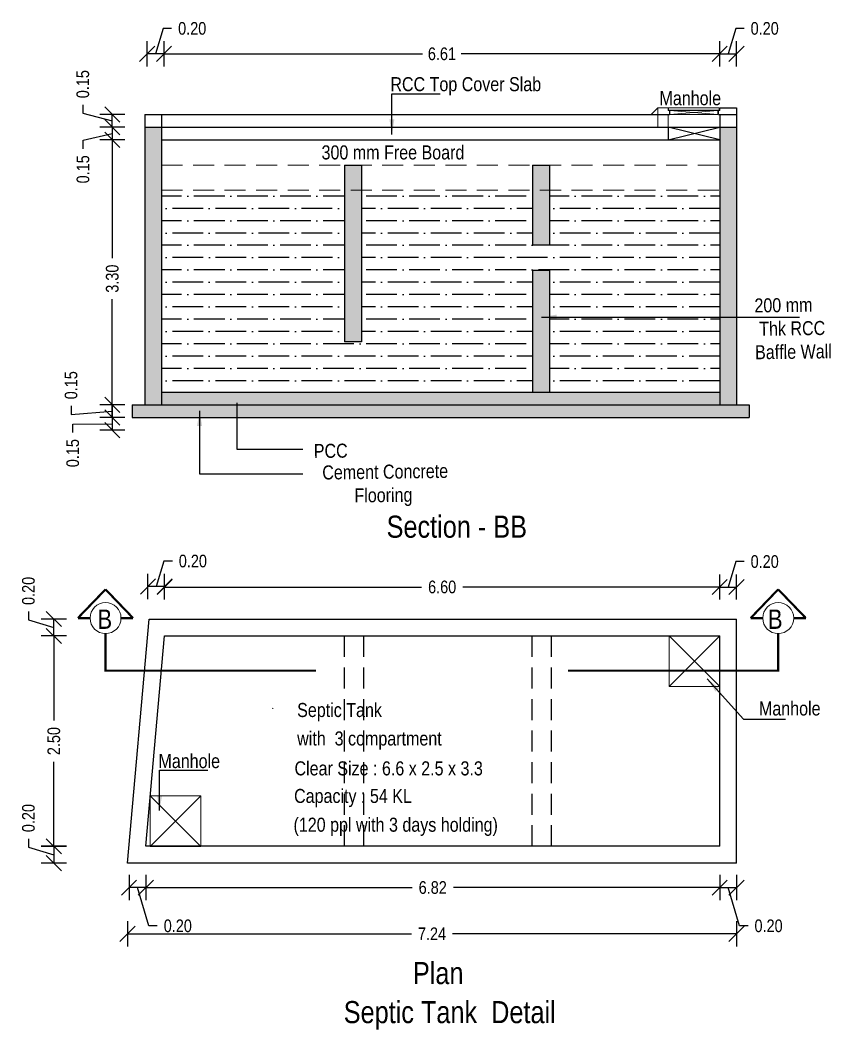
# Model space of a CAD drawing. Header units: metres. Extents: x -488 to 19274, y 1106 to 2071.
# Drawn here: x 19194.2 to 19207.06, y 1144.62 to 1160.64 of the extents above; entities that cross this region are included whole.
import ezdxf

# ---------------------------------------------------------------- set-up
doc = ezdxf.new("R2010")
doc.units = ezdxf.units.M
doc.header["$MEASUREMENT"] = 0
doc.linetypes.add('HIDDEN', pattern=[0.375, 0.25, -0.125])
for name, color, linetype, lineweight in [('A-WALL', 7, 'Continuous', 30), ('Dimenion', 24, 'Continuous', 13), ('Dimension', 74, 'Continuous', 9), ('Hatch', 8, 'Continuous', 5), ('Railing', 10, 'Continuous', 13), ('SECTION LINE', 6, 'Continuous', 13), ('Slab', 8, 'Continuous', 9)]:
    doc.layers.add(name, color=color, linetype=linetype, lineweight=lineweight)
for name, color, linetype in [('arrow', 7, 'Continuous'), ('text', 6, 'Continuous'), ('WALL', 251, 'Continuous')]:
    doc.layers.add(name, color=color, linetype=linetype)
doc.styles.get("Standard").update_dxf_attribs({"font": 'swissc.ttf', "height": 0.23})
doc.dimstyles.get("Standard").update_dxf_attribs({"dimtxt": 1, "dimasz": 0.18, "dimexe": 0.18, "dimexo": 0.0625, "dimgap": 0.09, "dimtad": 0, "dimtih": 1, "dimtoh": 1, "dimdec": 4, "dimzin": 0, "dimdsep": 46, "dimtxsty": 'Standard', "dimcen": 0.09, "dimadec": 0, "dimazin": 0, "dimtfac": 1, "dimtdec": 4, "dimtofl": 0, "dimtmove": 0, "dimatfit": 3, "dimfxl": 0, "dimtolj": 1, "dimtzin": 0, "dimarcsym": 0})
pattern_1 = [(180, (-3912.00299, 325.15938), (-0.21, -0.21), [0.02625, -0.18375]), (270, (-3912.00299, 325.15938), (0.21, -0.21), [0.02625, -0.18375]), (315, (-3912.02924, 325.15938), (0.2099999996, -1e-16), [0.037123107, -0.259861749]), (180, (-3912.02924, 325.04125), (-0.21, -0.21), [0.02625, -0.18375]), (225, (-3912.04236, 325.05438), (0, -0.2099999996), [0.018561543, -0.278423292]), (315, (-3912.04236, 325.05438), (0.2099999996, -1e-16), [0.018561543, -0.278423292]), (180, (-3912.10799, 324.98875), (-0.21, -0.21), [0.037123107, -0.172876893]), (225, (-3912.10799, 324.98875), (0, -0.2099999996), [0.02625, -0.270734856]), (315, (-3912.14511, 324.98875), (0.2099999996, -1e-16), [0.02625, -0.270734856]), (270, (-3912.14736, 325.10688), (0.21, -0.21), [0.02625, -0.18375]), (225, (-3912.14736, 325.10688), (0, -0.2099999996), [0.018561543, -0.278423292]), (315, (-3912.16049, 325.09375), (0.2099999996, -1e-16), [0.018561543, -0.278423292]), (180, (-3912.02924, 325.10688), (-0.21, -0.21), [0.013125, -0.175875]), (180, (-3912.18674, 325.05438), (-0.21, -0.21), [0.013125, -0.175875]), (270, (-3912.12111, 325.02813), (0.21, -0.21), [0.013125, -0.175875]), (315, (-3912.14736, 325.14625), (0.2099999996, -1e-16), [0.018561543, -0.278423292]), (315, (-3912.05549, 325.00188), (0.2099999996, -1e-16), [0.018561543, -0.278423292]), (225, (-3912.10142, 325.09047), (0, -0.2099999996), [0.018561543, -0.278423292]), (270, (-3912.07517, 325.13313), (0.21, -0.21), [0.00328125, -0.20671875]), (270, (-3912.08502, 325.04453), (0.21, -0.21), [0.00328125, -0.20671875]), (270, (-3912.18346, 325.00844), (0.21, -0.21), [0.00328125, -0.20671875]), (270, (-3912.18674, 325.12), (0.21, -0.21), [0.00328125, -0.20671875])]

# ---------------------------------------------------------------- blocks, each defined once
blk = doc.blocks.new('_OBLIQUE')
at = {"color": 0, "linetype": 'ByBlock'}
blk.add_line((-0.5, -0.5), (0.5, 0.5), dxfattribs=at)
blk = doc.blocks.new('*D17')
at = {"layer": 'Defpoints', "color": 0}
for p in [(1.761, 11.882), (1.176, 8.582), (1.234, 8.582)]:
    blk.add_point(p, dxfattribs=at)
at = {"layer": 'Dimenion', "lineweight": -2}
for p, q in [((1.326, 11.882), (1.026, 11.882)), ((1.176, 11.882), (1.176, 10.477)), ((1.176, 8.582), (1.176, 9.988)), ((1.234, 8.582), (1.026, 8.582))]:
    blk.add_line(p, q, dxfattribs=at)
at = {"layer": 'Dimenion', "lineweight": -2, "xscale": 0.18, "yscale": 0.18, "zscale": 0.18}
for p, rotation in [((1.176, 11.882), 90), ((1.176, 8.582), 270)]:
    blk.add_blockref('_OBLIQUE', p, dxfattribs=dict(at, rotation=rotation))
at = {"layer": 'Dimenion', "color": 3, "insert": (1.176, 10.232), "char_height": 0.15, "attachment_point": 5, "rotation": 90}
blk.add_mtext('\\A1;3.30', dxfattribs=at)
blk = doc.blocks.new('*D18')
at = {"layer": 'Defpoints', "color": 0}
for p in [(1.791, 8.582), (1.176, 8.432), (1.441, 8.432)]:
    blk.add_point(p, dxfattribs=at)
at = {"layer": 'Dimenion', "lineweight": -2}
for p, q in [((1.326, 8.582), (1.026, 8.582)), ((1.176, 8.582), (1.176, 8.432)), ((0.706, 8.503), (1.176, 8.507)), ((0.706, 8.403), (0.706, 8.503)), ((1.326, 8.432), (1.026, 8.432))]:
    blk.add_line(p, q, dxfattribs=at)
at = {"layer": 'Dimenion', "lineweight": -2, "xscale": 0.18, "yscale": 0.18, "zscale": 0.18}
for p, rotation in [((1.176, 8.582), 90), ((1.176, 8.432), 270)]:
    blk.add_blockref('_OBLIQUE', p, dxfattribs=dict(at, rotation=rotation))
at = {"layer": 'Dimenion', "color": 3, "insert": (0.706, 8.158), "char_height": 0.15, "attachment_point": 5, "rotation": 90}
blk.add_mtext('\\A1;0.15', dxfattribs=at)
blk = doc.blocks.new('*D19')
at = {"layer": 'Defpoints', "color": 0}
for p in [(1.503, 8.732), (1.176, 8.582), (1.503, 8.582)]:
    blk.add_point(p, dxfattribs=at)
at = {"layer": 'Dimenion', "lineweight": -2}
for p, q in [((0.686, 8.719), (0.686, 8.619)), ((0.686, 8.619), (1.176, 8.657)), ((1.326, 8.732), (1.026, 8.732)), ((1.176, 8.732), (1.176, 8.582)), ((1.326, 8.582), (1.026, 8.582))]:
    blk.add_line(p, q, dxfattribs=at)
at = {"layer": 'Dimenion', "lineweight": -2, "xscale": 0.18, "yscale": 0.18, "zscale": 0.18}
for p, rotation in [((1.176, 8.732), 90), ((1.176, 8.582), 270)]:
    blk.add_blockref('_OBLIQUE', p, dxfattribs=dict(at, rotation=rotation))
at = {"layer": 'Dimenion', "color": 3, "insert": (0.686, 8.965), "char_height": 0.15, "attachment_point": 5, "rotation": 90}
blk.add_mtext('\\A1;0.15', dxfattribs=at)
blk = doc.blocks.new('*D20')
at = {"layer": 'Defpoints', "color": 0}
for p in [(1.176, 12.182), (1.821, 12.182), (1.821, 12.032)]:
    blk.add_point(p, dxfattribs=at)
at = {"layer": 'Dimenion', "lineweight": -2}
for p, q in [((0.826, 12.298), (0.826, 12.198)), ((0.826, 12.198), (1.176, 12.107)), ((1.326, 12.182), (1.026, 12.182)), ((1.176, 12.032), (1.176, 12.182)), ((1.326, 12.032), (1.026, 12.032))]:
    blk.add_line(p, q, dxfattribs=at)
at = {"layer": 'Dimenion', "lineweight": -2, "xscale": 0.18, "yscale": 0.18, "zscale": 0.18}
for p, rotation in [((1.176, 12.182), 90), ((1.176, 12.032), 270)]:
    blk.add_blockref('_OBLIQUE', p, dxfattribs=dict(at, rotation=rotation))
at = {"layer": 'Dimenion', "color": 3, "insert": (0.826, 12.543), "char_height": 0.15, "attachment_point": 5, "rotation": 90}
blk.add_mtext('\\A1;0.15', dxfattribs=at)
blk = doc.blocks.new('*D21')
at = {"layer": 'Defpoints', "color": 0}
for p in [(1.561, 12.032), (1.176, 11.882), (1.821, 11.882)]:
    blk.add_point(p, dxfattribs=at)
at = {"layer": 'Dimenion', "lineweight": -2}
for p, q in [((1.326, 12.032), (1.026, 12.032)), ((1.176, 12.032), (1.176, 11.882)), ((0.828, 11.876), (1.176, 11.957)), ((1.326, 11.882), (1.026, 11.882)), ((0.828, 11.776), (0.828, 11.876))]:
    blk.add_line(p, q, dxfattribs=at)
at = {"layer": 'Dimenion', "lineweight": -2, "xscale": 0.18, "yscale": 0.18, "zscale": 0.18}
for p, rotation in [((1.176, 12.032), 90), ((1.176, 11.882), 270)]:
    blk.add_blockref('_OBLIQUE', p, dxfattribs=dict(at, rotation=rotation))
at = {"layer": 'Dimenion', "color": 3, "insert": (0.828, 11.531), "char_height": 0.15, "attachment_point": 5, "rotation": 90}
blk.add_mtext('\\A1;0.15', dxfattribs=at)
blk = doc.blocks.new('*D22')
at = {"layer": 'Defpoints', "color": 0}
for p in [(8.398, 12.903), (1.791, 12.162), (8.398, 12.182)]:
    blk.add_point(p, dxfattribs=at)
at = {"layer": 'Dimenion', "lineweight": -2}
for p, q in [((1.791, 12.753), (1.791, 13.053)), ((8.398, 12.753), (8.398, 13.053)), ((1.791, 12.903), (4.864, 12.903)), ((8.398, 12.903), (5.325, 12.903))]:
    blk.add_line(p, q, dxfattribs=at)
at = {"layer": 'Dimenion', "lineweight": -2, "xscale": 0.18, "yscale": 0.18, "zscale": 0.18, "rotation": 180}
blk.add_blockref('_OBLIQUE', (1.791, 12.903), dxfattribs=at)
at = {"layer": 'Dimenion', "lineweight": -2, "xscale": 0.18, "yscale": 0.18, "zscale": 0.18}
blk.add_blockref('_OBLIQUE', (8.398, 12.903), dxfattribs=at)
at = {"layer": 'Dimenion', "color": 3, "insert": (5.095, 12.903), "char_height": 0.15, "attachment_point": 5}
blk.add_mtext('\\A1;6.61', dxfattribs=at)
blk = doc.blocks.new('*D23')
at = {"layer": 'Defpoints', "color": 0}
for p in [(1.591, 12.903), (1.591, 12.182), (1.791, 12.182)]:
    blk.add_point(p, dxfattribs=at)
at = {"layer": 'Dimenion', "lineweight": -2}
for p, q in [((1.781, 13.205), (1.691, 12.903)), ((1.881, 13.205), (1.781, 13.205)), ((1.591, 12.753), (1.591, 13.053)), ((1.791, 12.753), (1.791, 13.053)), ((1.791, 12.903), (1.591, 12.903))]:
    blk.add_line(p, q, dxfattribs=at)
at = {"layer": 'Dimenion', "lineweight": -2, "xscale": 0.18, "yscale": 0.18, "zscale": 0.18, "rotation": 180}
blk.add_blockref('_OBLIQUE', (1.591, 12.903), dxfattribs=at)
at = {"layer": 'Dimenion', "lineweight": -2, "xscale": 0.18, "yscale": 0.18, "zscale": 0.18}
blk.add_blockref('_OBLIQUE', (1.791, 12.903), dxfattribs=at)
at = {"layer": 'Dimenion', "color": 3, "insert": (2.126, 13.205), "char_height": 0.15, "attachment_point": 5}
blk.add_mtext('\\A1;0.20', dxfattribs=at)
blk = doc.blocks.new('*D24')
at = {"layer": 'Defpoints', "color": 0}
for p in [(8.598, 12.903), (8.398, 11.65), (8.598, 11.65)]:
    blk.add_point(p, dxfattribs=at)
at = {"layer": 'Dimenion', "lineweight": -2}
for p, q in [((8.589, 13.205), (8.498, 12.903)), ((8.689, 13.205), (8.589, 13.205)), ((8.398, 12.753), (8.398, 13.053)), ((8.598, 12.753), (8.598, 13.053)), ((8.398, 12.903), (8.598, 12.903))]:
    blk.add_line(p, q, dxfattribs=at)
at = {"layer": 'Dimenion', "lineweight": -2, "xscale": 0.18, "yscale": 0.18, "zscale": 0.18, "rotation": 180}
blk.add_blockref('_OBLIQUE', (8.398, 12.903), dxfattribs=at)
at = {"layer": 'Dimenion', "lineweight": -2, "xscale": 0.18, "yscale": 0.18, "zscale": 0.18}
blk.add_blockref('_OBLIQUE', (8.598, 12.903), dxfattribs=at)
at = {"layer": 'Dimenion', "color": 3, "insert": (8.933, 13.205), "char_height": 0.15, "attachment_point": 5}
blk.add_mtext('\\A1;0.20', dxfattribs=at)
blk = doc.blocks.new('ARROW SEC')
at = {"layer": 'Dimension', "linetype": 'HIDDEN', "lineweight": 0, "ltscale": 2500, "const_width": 0.0257}
for points in [[(3884.4, -317.265), (3884.071, -317.606)], [(3884.4, -317.265), (3884.728, -317.606)], [(3884.215, -317.606), (3884.071, -317.606)], [(3884.584, -317.606), (3884.728, -317.606)]]:
    blk.add_lwpolyline(points, dxfattribs=at)
at = {"layer": 'Dimension', "linetype": 'HIDDEN', "lineweight": 0, "const_width": 0.025}
blk.add_lwpolyline([(3884.4, -317.791), (3884.4, -318.232), (3886.901, -318.232)], dxfattribs=at)
at = {"layer": 'Dimension', "lineweight": 0, "ltscale": 2500}
blk.add_circle((3884.4, -317.606), 0.184, dxfattribs=at)
blk = doc.blocks.new('*D25')
at = {"layer": 'Defpoints', "color": 0}
for p in [(2.269, 5.986), (0.481, 3.486), (1.574, 3.486)]:
    blk.add_point(p, dxfattribs=at)
at = {"layer": 'Dimenion', "lineweight": -2}
for p, q in [((0.631, 5.986), (0.331, 5.986)), ((0.481, 5.986), (0.481, 4.982)), ((0.481, 3.486), (0.481, 4.49)), ((0.631, 3.486), (0.331, 3.486))]:
    blk.add_line(p, q, dxfattribs=at)
at = {"layer": 'Dimenion', "lineweight": -2, "xscale": 0.18, "yscale": 0.18, "zscale": 0.18}
for p, rotation in [((0.481, 5.986), 90), ((0.481, 3.486), 270)]:
    blk.add_blockref('_OBLIQUE', p, dxfattribs=dict(at, rotation=rotation))
at = {"layer": 'Dimenion', "color": 3, "insert": (0.481, 4.736), "char_height": 0.15, "attachment_point": 5, "rotation": 90}
blk.add_mtext('\\A1;2.50', dxfattribs=at)
blk = doc.blocks.new('*D26')
at = {"layer": 'Defpoints', "color": 0}
for p in [(0.481, 6.186), (1.801, 6.186), (1.801, 5.986)]:
    blk.add_point(p, dxfattribs=at)
at = {"layer": 'Dimenion', "lineweight": -2}
for p, q in [((0.179, 6.276), (0.179, 6.176)), ((0.179, 6.176), (0.481, 6.086)), ((0.631, 6.186), (0.331, 6.186)), ((0.481, 5.986), (0.481, 6.186)), ((0.631, 5.986), (0.331, 5.986))]:
    blk.add_line(p, q, dxfattribs=at)
at = {"layer": 'Dimenion', "lineweight": -2, "xscale": 0.18, "yscale": 0.18, "zscale": 0.18}
for p, rotation in [((0.481, 6.186), 90), ((0.481, 5.986), 270)]:
    blk.add_blockref('_OBLIQUE', p, dxfattribs=dict(at, rotation=rotation))
at = {"layer": 'Dimenion', "color": 3, "insert": (0.179, 6.521), "char_height": 0.15, "attachment_point": 5, "rotation": 90}
blk.add_mtext('\\A1;0.20', dxfattribs=at)
blk = doc.blocks.new('*D27')
at = {"layer": 'Defpoints', "color": 0}
for p in [(1.928, 3.485), (0.481, 3.286), (1.872, 3.286)]:
    blk.add_point(p, dxfattribs=at)
at = {"layer": 'Dimenion', "lineweight": -2}
for p, q in [((0.179, 3.576), (0.179, 3.476)), ((0.631, 3.485), (0.331, 3.485)), ((0.481, 3.485), (0.481, 3.286)), ((0.179, 3.476), (0.481, 3.386)), ((0.631, 3.286), (0.331, 3.286))]:
    blk.add_line(p, q, dxfattribs=at)
at = {"layer": 'Dimenion', "lineweight": -2, "xscale": 0.18, "yscale": 0.18, "zscale": 0.18}
for p, rotation in [((0.481, 3.485), 90), ((0.481, 3.286), 270)]:
    blk.add_blockref('_OBLIQUE', p, dxfattribs=dict(at, rotation=rotation))
at = {"layer": 'Dimenion', "color": 3, "insert": (0.179, 3.821), "char_height": 0.15, "attachment_point": 5, "rotation": 90}
blk.add_mtext('\\A1;0.20', dxfattribs=at)
blk = doc.blocks.new('*D28')
at = {"layer": 'Defpoints', "color": 0}
for p in [(8.398, 6.567), (1.798, 5.986), (8.398, 5.986)]:
    blk.add_point(p, dxfattribs=at)
at = {"layer": 'Dimenion', "lineweight": -2}
for p, q in [((1.798, 6.417), (1.798, 6.717)), ((8.398, 6.417), (8.398, 6.717)), ((1.798, 6.567), (4.853, 6.567)), ((8.398, 6.567), (5.343, 6.567))]:
    blk.add_line(p, q, dxfattribs=at)
at = {"layer": 'Dimenion', "lineweight": -2, "xscale": 0.18, "yscale": 0.18, "zscale": 0.18, "rotation": 180}
blk.add_blockref('_OBLIQUE', (1.798, 6.567), dxfattribs=at)
at = {"layer": 'Dimenion', "lineweight": -2, "xscale": 0.18, "yscale": 0.18, "zscale": 0.18}
blk.add_blockref('_OBLIQUE', (8.398, 6.567), dxfattribs=at)
at = {"layer": 'Dimenion', "color": 3, "insert": (5.098, 6.567), "char_height": 0.15, "attachment_point": 5}
blk.add_mtext('\\A1;6.60', dxfattribs=at)
blk = doc.blocks.new('*D29')
at = {"layer": 'Defpoints', "color": 0}
for p in [(8.598, 6.567), (8.398, 5.986), (8.598, 5.986)]:
    blk.add_point(p, dxfattribs=at)
at = {"layer": 'Dimenion', "lineweight": -2}
for p, q in [((8.589, 6.869), (8.498, 6.567)), ((8.689, 6.869), (8.589, 6.869)), ((8.398, 6.417), (8.398, 6.717)), ((8.598, 6.417), (8.598, 6.717)), ((8.398, 6.567), (8.598, 6.567))]:
    blk.add_line(p, q, dxfattribs=at)
at = {"layer": 'Dimenion', "lineweight": -2, "xscale": 0.18, "yscale": 0.18, "zscale": 0.18, "rotation": 180}
blk.add_blockref('_OBLIQUE', (8.398, 6.567), dxfattribs=at)
at = {"layer": 'Dimenion', "lineweight": -2, "xscale": 0.18, "yscale": 0.18, "zscale": 0.18}
blk.add_blockref('_OBLIQUE', (8.598, 6.567), dxfattribs=at)
at = {"layer": 'Dimenion', "color": 3, "insert": (8.933, 6.869), "char_height": 0.15, "attachment_point": 5}
blk.add_mtext('\\A1;0.20', dxfattribs=at)
blk = doc.blocks.new('*D30')
at = {"layer": 'Defpoints', "color": 0}
for p in [(1.6, 6.573), (1.6, 6.01), (1.798, 5.986)]:
    blk.add_point(p, dxfattribs=at)
at = {"layer": 'Dimenion', "lineweight": -2}
for p, q in [((1.79, 6.875), (1.699, 6.573)), ((1.89, 6.875), (1.79, 6.875)), ((1.6, 6.423), (1.6, 6.723)), ((1.798, 6.423), (1.798, 6.723)), ((1.798, 6.573), (1.6, 6.573))]:
    blk.add_line(p, q, dxfattribs=at)
at = {"layer": 'Dimenion', "lineweight": -2, "xscale": 0.18, "yscale": 0.18, "zscale": 0.18, "rotation": 180}
blk.add_blockref('_OBLIQUE', (1.6, 6.573), dxfattribs=at)
at = {"layer": 'Dimenion', "lineweight": -2, "xscale": 0.18, "yscale": 0.18, "zscale": 0.18}
blk.add_blockref('_OBLIQUE', (1.798, 6.573), dxfattribs=at)
at = {"layer": 'Dimenion', "color": 3, "insert": (2.134, 6.875), "char_height": 0.15, "attachment_point": 5}
blk.add_mtext('\\A1;0.20', dxfattribs=at)
blk = doc.blocks.new('*D31')
at = {"layer": 'Defpoints', "color": 0}
for p in [(1.375, 3.497), (1.574, 3.486), (1.375, 2.995)]:
    blk.add_point(p, dxfattribs=at)
at = {"layer": 'Dimenion', "lineweight": -2}
for p, q in [((1.375, 3.145), (1.375, 2.845)), ((1.574, 3.145), (1.574, 2.845)), ((1.574, 2.995), (1.375, 2.995)), ((1.611, 2.54), (1.474, 2.995)), ((1.711, 2.54), (1.611, 2.54))]:
    blk.add_line(p, q, dxfattribs=at)
at = {"layer": 'Dimenion', "lineweight": -2, "xscale": 0.18, "yscale": 0.18, "zscale": 0.18, "rotation": 180}
blk.add_blockref('_OBLIQUE', (1.375, 2.995), dxfattribs=at)
at = {"layer": 'Dimenion', "lineweight": -2, "xscale": 0.18, "yscale": 0.18, "zscale": 0.18}
blk.add_blockref('_OBLIQUE', (1.574, 2.995), dxfattribs=at)
at = {"layer": 'Dimenion', "color": 3, "insert": (1.955, 2.54), "char_height": 0.15, "attachment_point": 5}
blk.add_mtext('\\A1;0.20', dxfattribs=at)
blk = doc.blocks.new('*D32')
at = {"layer": 'Defpoints', "color": 0}
for p in [(1.574, 3.486), (8.398, 3.386), (8.398, 2.995)]:
    blk.add_point(p, dxfattribs=at)
at = {"layer": 'Dimenion', "lineweight": -2}
for p, q in [((1.574, 3.145), (1.574, 2.845)), ((8.398, 3.145), (8.398, 2.845)), ((1.574, 2.995), (4.742, 2.995)), ((8.398, 2.995), (5.231, 2.995))]:
    blk.add_line(p, q, dxfattribs=at)
at = {"layer": 'Dimenion', "lineweight": -2, "xscale": 0.18, "yscale": 0.18, "zscale": 0.18, "rotation": 180}
blk.add_blockref('_OBLIQUE', (1.574, 2.995), dxfattribs=at)
at = {"layer": 'Dimenion', "lineweight": -2, "xscale": 0.18, "yscale": 0.18, "zscale": 0.18}
blk.add_blockref('_OBLIQUE', (8.398, 2.995), dxfattribs=at)
at = {"layer": 'Dimenion', "color": 3, "insert": (4.986, 2.995), "char_height": 0.15, "attachment_point": 5}
blk.add_mtext('\\A1;6.82', dxfattribs=at)
blk = doc.blocks.new('*D33')
at = {"layer": 'Defpoints', "color": 0}
for p in [(8.398, 3.386), (8.598, 3.386), (8.598, 2.995)]:
    blk.add_point(p, dxfattribs=at)
at = {"layer": 'Dimenion', "lineweight": -2}
for p, q in [((8.398, 3.145), (8.398, 2.845)), ((8.598, 3.145), (8.598, 2.845)), ((8.398, 2.995), (8.598, 2.995)), ((8.635, 2.54), (8.498, 2.995)), ((8.735, 2.54), (8.635, 2.54))]:
    blk.add_line(p, q, dxfattribs=at)
at = {"layer": 'Dimenion', "lineweight": -2, "xscale": 0.18, "yscale": 0.18, "zscale": 0.18, "rotation": 180}
blk.add_blockref('_OBLIQUE', (8.398, 2.995), dxfattribs=at)
at = {"layer": 'Dimenion', "lineweight": -2, "xscale": 0.18, "yscale": 0.18, "zscale": 0.18}
blk.add_blockref('_OBLIQUE', (8.598, 2.995), dxfattribs=at)
at = {"layer": 'Dimenion', "color": 3, "insert": (8.979, 2.54), "char_height": 0.15, "attachment_point": 5}
blk.add_mtext('\\A1;0.20', dxfattribs=at)
blk = doc.blocks.new('*D34')
at = {"layer": 'Defpoints', "color": 0}
for p in [(1.356, 3.286), (8.598, 3.286), (8.598, 2.446)]:
    blk.add_point(p, dxfattribs=at)
at = {"layer": 'Dimenion', "lineweight": -2}
for p, q in [((1.356, 2.596), (1.356, 2.296)), ((8.598, 2.596), (8.598, 2.296)), ((1.356, 2.446), (4.733, 2.446)), ((8.598, 2.446), (5.221, 2.446))]:
    blk.add_line(p, q, dxfattribs=at)
at = {"layer": 'Dimenion', "lineweight": -2, "xscale": 0.18, "yscale": 0.18, "zscale": 0.18, "rotation": 180}
blk.add_blockref('_OBLIQUE', (1.356, 2.446), dxfattribs=at)
at = {"layer": 'Dimenion', "lineweight": -2, "xscale": 0.18, "yscale": 0.18, "zscale": 0.18}
blk.add_blockref('_OBLIQUE', (8.598, 2.446), dxfattribs=at)
at = {"layer": 'Dimenion', "color": 3, "insert": (4.977, 2.446), "char_height": 0.15, "attachment_point": 5}
blk.add_mtext('\\A1;7.24', dxfattribs=at)
blk = doc.blocks.new('zw$C379')
h = blk.add_hatch()
h.set_pattern_fill('CONCRE', color=8, scale=0.21, angle=180, style=0)
h.set_pattern_definition(pattern_1)
h.paths.add_polyline_path([(1.76129, 8.73233), (1.76129, 8.88233), (1.76129, 11.28233), (1.76129, 11.58233), (1.76129, 11.88233), (1.76129, 12.03233), (1.56129, 12.03233), (1.56129, 8.73233)])
h.paths.add_polyline_path([(8.39839, 8.73233), (8.39839, 8.88233), (8.39839, 11.28233), (8.39839, 11.58233), (8.39839, 11.88233), (8.39839, 12.03233), (8.59839, 12.03233), (8.59839, 8.73233)])
h.paths.add_polyline_path([(3.93839, 9.48233), (4.13839, 9.48233), (4.13839, 11.28233), (3.93839, 11.28233)])
h.paths.add_polyline_path([(6.37269, 8.88233), (6.37269, 10.33233), (6.17269, 10.33233), (6.17269, 8.88233)])
h.paths.add_polyline_path([(6.17269, 10.63233), (6.37269, 10.63233), (6.37269, 11.28233), (6.17269, 11.28233)])
h.paths.add_polyline_path([(4.13839, 11.28233), (4.13839, 11.58233), (3.93839, 11.58233), (3.93839, 11.28233)])
h.paths.add_polyline_path([(6.37269, 11.28233), (6.37269, 11.58233), (6.17269, 11.58233), (6.17269, 11.28233)])
h = blk.add_hatch()
h.set_pattern_fill('CONCRE', color=8, scale=0.21, angle=180, style=0)
h.set_pattern_definition(pattern_1)
h.paths.add_polyline_path([(8.39839, 8.73233), (8.39839, 8.88233), (6.25945, 8.88233), (6.05945, 8.88233), (1.76129, 8.88233), (1.76129, 8.73233)])
h = blk.add_hatch()
h.set_pattern_fill('STIPPLE', color=8, scale=0.21, angle=180, style=0)
h.set_pattern_definition([(180, (1.40289, 8.57813), (0, -0.21), [0, -0.21]), (180, (1.33569, 8.57393), (0, -0.21), [0, -0.21]), (180, (1.37349, 8.52773), (0, -0.21), [0, -0.21]), (180, (1.32729, 8.49413), (0, -0.21), [0, -0.21]), (180, (1.38189, 8.48153), (0, -0.21), [0, -0.21]), (180, (1.36509, 8.43113), (0, -0.21), [0, -0.21]), (180, (1.39449, 8.39333), (0, -0.21), [0, -0.21]), (180, (1.32729, 8.39753), (0, -0.21), [0, -0.21]), (180, (1.27689, 8.38913), (0, -0.21), [0, -0.21]), (180, (1.25169, 8.43953), (0, -0.21), [0, -0.21]), (180, (1.20969, 8.44373), (0, -0.21), [0, -0.21]), (180, (1.20969, 8.51933), (0, -0.21), [0, -0.21]), (180, (1.24749, 8.54453), (0, -0.21), [0, -0.21]), (180, (1.30629, 8.53193), (0, -0.21), [0, -0.21]), (180, (1.26849, 8.49413), (0, -0.21), [0, -0.21]), (180, (1.30629, 8.45633), (0, -0.21), [0, -0.21]), (180, (1.21809, 8.57393), (0, -0.21), [0, -0.21])])
h.paths.add_polyline_path([(1.41129, 8.73233), (1.41129, 8.58233), (8.74855, 8.58233), (8.74855, 8.73233), (8.59839, 8.73233), (8.39839, 8.73233), (1.76129, 8.73233), (1.56129, 8.73233)])
at = {"layer": 'WALL'}
h = blk.add_hatch(dxfattribs=at)
h.set_pattern_fill('ANSI36', color=4, scale=1.17, angle=135, style=0)
h.set_pattern_definition([(180, (-3912.00299, 324.85938), (-0.2559375, -0.14625), [0.365625, -0.073125, 0, -0.073125])])
h.paths.add_polyline_path([(1.76129, 11.28233), (3.93839, 11.28233), (3.93839, 9.48233), (4.13839, 9.48233), (4.13839, 11.28233), (6.16839, 11.28233), (6.16839, 10.63233), (6.37269, 10.63233), (6.37269, 11.28233), (8.39839, 11.28233), (8.39839, 8.88233), (6.37269, 8.88233), (6.37269, 10.33233), (6.16839, 10.33233), (6.16839, 8.88233), (1.76129, 8.88233)])
at = {"color": 5, "lineweight": 25, "ltscale": 50}
for p, q in [((8.39839, 11.88233), (7.78401, 12.03233)), ((7.78401, 11.88233), (8.39839, 12.03233)), ((7.78401, 12.03233), (7.78401, 11.88233))]:
    blk.add_line(p, q, dxfattribs=at)
at = {"layer": 'A-WALL', "lineweight": 0, "ltscale": 3}
for p, q in [((7.66198, 12.26191), (7.58342, 12.18233)), ((7.66198, 12.26191), (7.66198, 12.03233)), ((7.78401, 12.26191), (7.66198, 12.26191)), ((7.78401, 12.26191), (7.78401, 12.23008)), ((8.39839, 12.26191), (8.39839, 12.23008)), ((7.79992, 12.23008), (7.78401, 12.23008)), ((7.78401, 12.18149), (7.78401, 12.03233)), ((7.79992, 12.23008), (7.79992, 12.18233)), ((8.39839, 12.23008), (8.38247, 12.23008)), ((8.38247, 12.23008), (8.38247, 12.18233))]:
    blk.add_line(p, q, dxfattribs=at)
at = {"layer": 'Dimenion'}
blk.add_arc((0.6394, -0.35559), 6, 65.903889, 66.020563, dxfattribs=at)
at = {"layer": 'Hatch', "linetype": 'HIDDEN'}
for p, q in [((1.76129, 11.58233), (8.39839, 11.58233)), ((1.76129, 11.28233), (8.39839, 11.28233))]:
    blk.add_line(p, q, dxfattribs=at)
at = {"layer": 'Railing', "lineweight": 0, "ltscale": 3}
for p, q in [((7.78931, 12.26191), (7.78931, 12.23539)), ((8.39308, 12.26191), (8.39308, 12.23539)), ((8.37716, 12.23008), (8.37716, 12.18233))]:
    blk.add_line(p, q, dxfattribs=at)
at = {"layer": 'Railing'}
for p, q in [((8.39308, 12.26191), (7.78931, 12.26191)), ((8.39308, 12.23539), (7.78931, 12.23539)), ((8.37716, 12.23008), (7.80523, 12.23008)), ((7.80523, 12.23008), (8.37716, 12.18233)), ((8.37716, 12.23008), (7.80523, 12.18233)), ((7.80523, 12.23008), (7.80523, 12.18233)), ((7.80523, 12.18233), (8.37716, 12.18233)), ((8.39839, 5.98594), (7.79839, 5.38594)), ((8.39839, 5.38594), (7.79839, 5.98594)), ((2.22809, 4.08515), (1.62809, 3.48515)), ((2.22809, 3.48515), (1.62809, 4.08515))]:
    blk.add_line(p, q, dxfattribs=at)
for points in [[(7.79839, 5.38594), (8.39839, 5.38594), (8.39839, 5.98594), (7.79839, 5.98594)], [(1.62809, 3.48515), (2.22809, 3.48515), (2.22809, 4.08515), (1.62809, 4.08515)]]:
    blk.add_lwpolyline(points, close=True, dxfattribs=at)
at = {"layer": 'Slab', "color": 0}
blk.add_line((1.80082, 5.98594), (1.80082, 5.98594), dxfattribs=at)
at = {"layer": 'WALL'}
for p, q in [((8.39839, 12.26191), (8.59839, 12.26191)), ((8.59839, 12.26191), (8.59839, 8.73233)), ((1.56129, 12.18233), (1.56129, 8.73233)), ((1.56129, 12.18233), (7.79992, 12.18233)), ((1.76129, 12.18233), (1.76129, 8.73233)), ((8.38247, 12.18233), (8.39839, 12.18233)), ((8.39839, 12.18233), (8.59839, 12.18233)), ((8.39839, 12.18233), (8.39839, 8.73233)), ((1.56129, 12.03233), (8.59839, 12.03233)), ((1.76129, 11.88233), (8.39839, 11.88233)), ((3.93839, 11.58233), (3.93839, 9.48233)), ((3.93839, 11.58233), (4.13839, 11.58233)), ((4.13839, 11.58233), (4.13839, 9.48233)), ((6.17269, 11.58233), (6.37269, 11.58233)), ((6.17269, 11.58233), (6.17269, 10.63233)), ((6.37269, 11.58233), (6.37269, 10.63233)), ((6.17269, 10.63233), (6.37269, 10.63233)), ((6.17269, 10.33233), (6.37269, 10.33233)), ((6.17269, 10.33233), (6.17269, 8.88233)), ((6.37269, 10.33233), (6.37269, 8.88233)), ((4.13839, 9.48233), (3.93839, 9.48233)), ((1.76129, 8.88233), (8.39839, 8.88233)), ((1.41129, 8.73233), (8.74855, 8.73233)), ((1.41129, 8.73233), (1.41129, 8.58233)), ((8.74855, 8.73233), (8.74855, 8.58233)), ((1.41129, 8.58233), (8.74855, 8.58233)), ((1.35569, 3.28594), (1.6155, 6.18594)), ((1.6155, 6.18594), (8.59839, 6.18594)), ((8.59839, 3.28594), (8.59839, 6.18594)), ((1.57441, 3.48594), (1.79839, 5.98594)), ((1.79839, 5.98594), (8.39839, 5.98594)), ((8.39839, 3.48594), (8.39839, 5.98594)), ((8.39839, 3.48594), (1.57441, 3.48594)), ((8.59839, 3.28594), (1.35569, 3.28594))]:
    blk.add_line(p, q, dxfattribs=at)
at = {"layer": 'WALL', "linetype": 'HIDDEN'}
for p, q in [((3.93839, 3.48594), (3.93839, 5.98594)), ((4.16839, 3.48594), (4.16839, 5.98594)), ((6.16839, 3.48594), (6.16839, 5.98594)), ((6.39839, 3.48594), (6.39839, 5.98594))]:
    blk.add_line(p, q, dxfattribs=at)
at = {"layer": 'SECTION LINE', "color": 0}
blk.add_blockref('ARROW SEC', (-3883.3046, 323.80388), dxfattribs=at)
at = {"layer": 'SECTION LINE', "color": 0, "xscale": -1}
blk.add_blockref('ARROW SEC', (3893.49343, 323.80388), dxfattribs=at)
at = {"layer": 'text'}
for s, height, p in [('300 mm Free Board', 0.1666667, (3.66425, 11.64865)), ('B', 0.23, (0.99836, 6.06992)), ('B', 0.23, (8.9699, 6.06992)), ('Septic Tank', 0.1666667, (3.37382, 5.0223)), ('with  3 compartment', 0.1666667, (3.37382, 4.68405)), ('Clear Size : 6.6 x 2.5 x 3.3', 0.1666667, (3.34224, 4.32869)), ('Capacity : 54 KL', 0.1666667, (3.33734, 4.00101)), ('(120 ppl with 3 days holding)', 0.1666667, (3.33042, 3.6592))]:
    blk.add_text(s, height=height, dxfattribs=at).set_placement(p)
at = {"layer": 'text', "char_height": 0.1666667, "width": 4.7000679, "attachment_point": 1}
for s, insert in [('{\\W9.06883;   }RCC Top Cover Slab', (3.03801, 12.62645)), ('{\\W9.07172;    }Manhole', (5.75565, 12.45998)), ('{\\W9.07172;    }Manhole', (6.93844, 5.20729)), ('{\\W9.07172;    }Manhole', (-0.2015, 4.58219))]:
    blk.add_mtext(s, dxfattribs=dict(at, insert=insert))
at = {"layer": 'text', "width": 3.8320968, "attachment_point": 1, "rotation": 0.758811}
for s, insert, char_height in [('200 mm\\P Thk RCC\\PBaffle Wall', (8.80987, 9.99606), 0.1666667), ('PCC', (3.57053, 8.26633), 0.166667), ('{\\W7.25084;   }Cement Concrete \\P{\\W9.62764;   }Flooring', (2.51685, 7.9957), 0.1666667)]:
    blk.add_mtext(s, dxfattribs=dict(at, insert=insert, char_height=char_height))
at = {"layer": 'Dimenion'}
for p1, p2, distance, picture, middle in [((1.79085, 12.18233), (1.59085, 12.18233), -0.72095, '*D23', (1.93133, 13.20487)), ((8.39839, 11.65041), (8.59839, 11.65041), 1.25288, '*D24', (8.73886, 13.20487))]:
    dim = blk.add_aligned_dim(p1=p1, p2=p2, distance=distance, dimstyle='Standard', override={"dimgap": 0.05, "dimtad": 0, "dimblk": 'OBLIQUE', "dimclrt": 3}, dxfattribs=at)
    dim.commit()
    dim.dimension.update_dxf_attribs({"geometry": picture, "text_midpoint": middle})
for base, p1, p2, override, picture, middle in [((8.39839, 12.90328), (1.79085, 12.16233), (8.39839, 12.18233), {"dimgap": 0.05, "dimtad": 0, "dimblk": 'OBLIQUE', "dimclrt": 3}, '*D22', (5.09462, 12.90328)), ((1.59975, 6.57323), (1.79839, 5.98594), (1.59975, 6.01007), {"dimgap": 0.05, "dimtad": 0, "dimblk": 'OBLIQUE', "dimclrt": 3}, '*D30', (1.93954, 6.87482)), ((8.59839, 6.56717), (8.39839, 5.98594), (8.59839, 5.98594), {"dimgap": 0.05, "dimtad": 0, "dimblk": 'OBLIQUE', "dimclrt": 3}, '*D29', (8.73886, 6.86875)), ((8.39838, 6.56717), (1.79839, 5.98594), (8.39838, 5.98594), {"dimgap": 0.05, "dimtad": 0, "dimblk": 'OBLIQUE', "dimclrt": 3}, '*D28', (5.09838, 6.56717)), ((1.374556, 2.995184), (1.574408, 3.485939), (1.374556, 3.496524), {"dimtxt": 0.15, "dimgap": 0.05, "dimtad": 0, "dimblk": 'OBLIQUE', "dimclrt": 3}, '*D31', (1.76091, 2.540426)), ((8.39839, 2.99518), (1.57441, 3.48594), (8.39839, 3.38594), {"dimtxt": 0.15, "dimgap": 0.05, "dimtad": 0, "dimblk": 'OBLIQUE', "dimclrt": 3}, '*D32', (4.9864, 2.99518)), ((8.59839, 2.99518), (8.39839, 3.38594), (8.59839, 3.38594), {"dimtxt": 0.15, "dimgap": 0.05, "dimtad": 0, "dimblk": 'OBLIQUE', "dimclrt": 3}, '*D33', (8.78481, 2.54043)), ((8.59839, 2.44645), (1.35569, 3.28594), (8.59839, 3.28594), {"dimtxt": 0.15, "dimgap": 0.05, "dimtad": 0, "dimblk": 'OBLIQUE', "dimclrt": 3}, '*D34', (4.97704, 2.44645))]:
    dim = blk.add_linear_dim(base=base, p1=p1, p2=p2, dimstyle='Standard', override=override, dxfattribs=at)
    dim.commit()
    dim.dimension.update_dxf_attribs({"geometry": picture, "text_midpoint": middle})
for base, p1, p2, picture, middle in [((1.17571, 12.18233), (1.82085, 12.03233), (1.82085, 12.18233), '*D20', (0.82626, 12.34781)), ((1.17571, 11.88233), (1.56129, 12.03233), (1.82085, 11.88233), '*D21', (0.82777, 11.72593)), ((1.17571, 8.58233), (1.50253, 8.73233), (1.50253, 8.58233), '*D19', (0.68574, 8.76936)), ((1.17571, 8.43233), (1.79085, 8.58233), (1.44085, 8.43233), '*D18', (0.70626, 8.35303))]:
    dim = blk.add_linear_dim(base=base, p1=p1, p2=p2, angle=90, dimstyle='Standard', override={"dimgap": 0.05, "dimtad": 0, "dimblk": 'OBLIQUE', "dimclrt": 3}, dxfattribs=at)
    dim.commit()
    dim.dimension.update_dxf_attribs({"geometry": picture, "text_midpoint": middle, "dimtype": 128})
for base, p1, p2, override, picture, middle in [((1.17571, 8.58233), (1.76129, 11.88233), (1.23367, 8.58233), {"dimgap": 0.05, "dimtad": 0, "dimblk": 'OBLIQUE', "dimclrt": 3}, '*D17', (1.17571, 10.23233)), ((0.4808, 6.18594), (1.80082, 5.98594), (1.80082, 6.18594), {"dimtxt": 0.15, "dimgap": 0.05, "dimtad": 0, "dimblk": 'OBLIQUE', "dimclrt": 3}, '*D26', (0.17921, 6.32641)), ((0.4808, 3.48594), (2.26929, 5.98594), (1.57441, 3.48594), {"dimtxt": 0.15, "dimgap": 0.05, "dimtad": 0, "dimblk": 'OBLIQUE', "dimclrt": 3}, '*D25', (0.4808, 4.73594)), ((0.4808, 3.28594), (1.92809, 3.48515), (1.87183, 3.28594), {"dimtxt": 0.15, "dimgap": 0.05, "dimtad": 0, "dimblk": 'OBLIQUE', "dimclrt": 3}, '*D27', (0.17921, 3.62602))]:
    dim = blk.add_linear_dim(base=base, p1=p1, p2=p2, angle=90, dimstyle='Standard', override=override, dxfattribs=at)
    dim.commit()
    dim.dimension.update_dxf_attribs({"geometry": picture, "text_midpoint": middle})
at = {"layer": 'arrow'}
for points in [[(4.50031, 11.94593), (4.50031, 12.42736), (5.07425, 12.42736)], [(6.28085, 9.77477), (9.34784, 9.77477)], [(2.21371, 8.66187), (2.21371, 7.91149), (3.44092, 7.91149)], [(2.65613, 8.75794), (2.65613, 8.20385), (3.44092, 8.20385)], [(8.24999, 5.47738), (8.68275, 4.99595), (9.17976, 4.99595)], [(1.73866, 3.91112), (1.73866, 4.39255), (2.31259, 4.39255)]]:
    blk.add_leader(points, dimstyle='Standard', override={"dimtad": 0}, dxfattribs=at)

msp = doc.modelspace()

# ---------------------------------------------------------------- block references
at = {"xscale": 1.334999999999997, "yscale": 1.334999999999997, "zscale": 1.334999999999997}
msp.add_blockref('zw$C379', (19194.08767, 1142.87731), dxfattribs=at)

# ---------------------------------------------------------------- texts
at = {"char_height": 0.35, "width": 18.7154169, "attachment_point": 1}
for s, insert in [('Section - BB', (19200.01158, 1152.77664)), ('Plan', (19200.42984, 1145.69452)), ('Septic Tank  Detail', (19199.33122, 1145.07512))]:
    msp.add_mtext(s, dxfattribs=dict(at, insert=insert))

doc.saveas('drawing.dxf')
